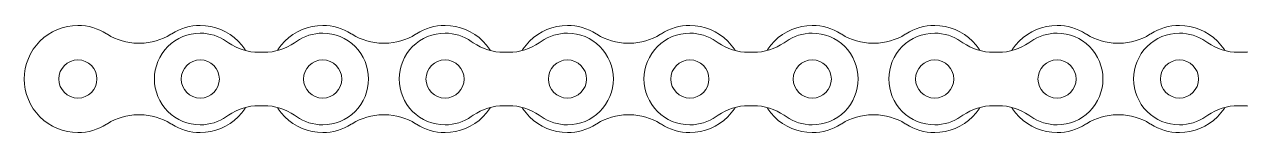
# Model space of a CAD drawing. Header units: millimetres. Extents: x 1246 to 16959, y -13818 to -1371.
# Drawn here: x 13494.4 to 13620.7, y -1505.6 to -1494.4 of the extents above; entities that cross this region are included whole.
import ezdxf

# ---------------------------------------------------------------- set-up
doc = ezdxf.new("R2010")
doc.units = ezdxf.units.MM
doc.header["$LTSCALE"] = 50
doc.layers.add('pio-Roller Chain - Linear', color=7, linetype='Continuous', lineweight=5)

msp = doc.modelspace()

# ---------------------------------------------------------------- wipeouts: each hides what was drawn before it
at = {"color": 255, "linetype": 'Continuous', "lineweight": 5, "transparency": 33554687}
for points in [[(13494.44, -1500), (13494.55, -1498.92), (13494.87, -1497.87), (13495.38, -1496.91), (13496.07, -1496.07), (13496.91, -1495.38), (13497.87, -1494.87), (13498.92, -1494.55), (13500, -1494.44), (13500.39, -1494.46), (13500.78, -1494.5), (13501.16, -1494.57), (13501.54, -1494.66), (13501.91, -1494.78), (13502.28, -1494.93), (13502.63, -1495.1), (13502.96, -1495.3), (13503.06, -1495.36), (13503.42, -1495.57), (13503.8, -1495.76), (13504.19, -1495.91), (13504.58, -1496.04), (13504.99, -1496.15), (13505.4, -1496.22), (13505.82, -1496.26), (13506.24, -1496.28), (13506.35, -1496.28), (13506.46, -1496.28), (13506.88, -1496.26), (13507.3, -1496.22), (13507.71, -1496.15), (13508.12, -1496.04), (13508.51, -1495.91), (13508.9, -1495.76), (13509.28, -1495.57), (13509.64, -1495.36), (13509.74, -1495.3), (13510.07, -1495.1), (13510.42, -1494.93), (13510.79, -1494.78), (13511.16, -1494.66), (13511.54, -1494.57), (13511.92, -1494.5), (13512.31, -1494.46), (13512.7, -1494.44), (13513.78, -1494.55), (13514.83, -1494.87), (13515.79, -1495.38), (13516.63, -1496.07), (13517.32, -1496.91), (13517.83, -1497.87), (13518.15, -1498.92), (13518.26, -1500), (13518.15, -1501.08), (13517.83, -1502.13), (13517.32, -1503.09), (13516.63, -1503.93), (13515.79, -1504.62), (13514.83, -1505.13), (13513.78, -1505.45), (13512.7, -1505.56), (13512.31, -1505.54), (13511.92, -1505.5), (13511.54, -1505.43), (13511.16, -1505.34), (13510.79, -1505.22), (13510.42, -1505.07), (13510.07, -1504.9), (13509.74, -1504.7), (13509.64, -1504.64), (13509.28, -1504.43), (13508.9, -1504.24), (13508.51, -1504.09), (13508.12, -1503.96), (13507.71, -1503.85), (13507.3, -1503.78), (13506.88, -1503.74), (13506.46, -1503.72), (13506.35, -1503.72), (13506.24, -1503.72), (13505.82, -1503.74), (13505.4, -1503.78), (13504.99, -1503.85), (13504.58, -1503.96), (13504.19, -1504.09), (13503.8, -1504.24), (13503.42, -1504.43), (13503.06, -1504.64), (13502.96, -1504.7), (13502.63, -1504.9), (13502.28, -1505.07), (13501.91, -1505.22), (13501.54, -1505.34), (13501.16, -1505.43), (13500.78, -1505.5), (13500.39, -1505.54), (13500, -1505.56), (13498.92, -1505.45), (13497.87, -1505.13), (13496.91, -1504.62), (13496.07, -1503.93), (13495.38, -1503.09), (13494.87, -1502.13), (13494.55, -1501.08)], [(13519.84, -1500), (13519.95, -1498.92), (13520.27, -1497.87), (13520.78, -1496.91), (13521.47, -1496.07), (13522.31, -1495.38), (13523.27, -1494.87), (13524.32, -1494.55), (13525.4, -1494.44), (13525.79, -1494.46), (13526.18, -1494.5), (13526.56, -1494.57), (13526.94, -1494.66), (13527.31, -1494.78), (13527.68, -1494.93), (13528.03, -1495.1), (13528.36, -1495.3), (13528.46, -1495.36), (13528.82, -1495.57), (13529.2, -1495.76), (13529.59, -1495.91), (13529.98, -1496.04), (13530.39, -1496.15), (13530.8, -1496.22), (13531.22, -1496.26), (13531.64, -1496.28), (13531.75, -1496.28), (13531.86, -1496.28), (13532.28, -1496.26), (13532.7, -1496.22), (13533.11, -1496.15), (13533.52, -1496.04), (13533.91, -1495.91), (13534.3, -1495.76), (13534.68, -1495.57), (13535.04, -1495.36), (13535.14, -1495.3), (13535.47, -1495.1), (13535.82, -1494.93), (13536.19, -1494.78), (13536.56, -1494.66), (13536.94, -1494.57), (13537.32, -1494.5), (13537.71, -1494.46), (13538.1, -1494.44), (13539.18, -1494.55), (13540.23, -1494.87), (13541.19, -1495.38), (13542.03, -1496.07), (13542.72, -1496.91), (13543.23, -1497.87), (13543.55, -1498.92), (13543.66, -1500), (13543.55, -1501.08), (13543.23, -1502.13), (13542.72, -1503.09), (13542.03, -1503.93), (13541.19, -1504.62), (13540.23, -1505.13), (13539.18, -1505.45), (13538.1, -1505.56), (13537.71, -1505.54), (13537.32, -1505.5), (13536.94, -1505.43), (13536.56, -1505.34), (13536.19, -1505.22), (13535.82, -1505.07), (13535.47, -1504.9), (13535.14, -1504.7), (13535.04, -1504.64), (13534.68, -1504.43), (13534.3, -1504.24), (13533.91, -1504.09), (13533.52, -1503.96), (13533.11, -1503.85), (13532.7, -1503.78), (13532.28, -1503.74), (13531.86, -1503.72), (13531.75, -1503.72), (13531.64, -1503.72), (13531.22, -1503.74), (13530.8, -1503.78), (13530.39, -1503.85), (13529.98, -1503.96), (13529.59, -1504.09), (13529.2, -1504.24), (13528.82, -1504.43), (13528.46, -1504.64), (13528.36, -1504.7), (13528.03, -1504.9), (13527.68, -1505.07), (13527.31, -1505.22), (13526.94, -1505.34), (13526.56, -1505.43), (13526.18, -1505.5), (13525.79, -1505.54), (13525.4, -1505.56), (13524.32, -1505.45), (13523.27, -1505.13), (13522.31, -1504.62), (13521.47, -1503.93), (13520.78, -1503.09), (13520.27, -1502.13), (13519.95, -1501.08)], [(13545.24, -1500), (13545.35, -1498.92), (13545.67, -1497.87), (13546.18, -1496.91), (13546.87, -1496.07), (13547.71, -1495.38), (13548.67, -1494.87), (13549.72, -1494.55), (13550.8, -1494.44), (13551.19, -1494.46), (13551.58, -1494.5), (13551.96, -1494.57), (13552.34, -1494.66), (13552.71, -1494.78), (13553.08, -1494.93), (13553.43, -1495.1), (13553.76, -1495.3), (13553.86, -1495.36), (13554.22, -1495.57), (13554.6, -1495.76), (13554.99, -1495.91), (13555.38, -1496.04), (13555.79, -1496.15), (13556.2, -1496.22), (13556.62, -1496.26), (13557.04, -1496.28), (13557.15, -1496.28), (13557.26, -1496.28), (13557.68, -1496.26), (13558.1, -1496.22), (13558.51, -1496.15), (13558.92, -1496.04), (13559.31, -1495.91), (13559.7, -1495.76), (13560.08, -1495.57), (13560.44, -1495.36), (13560.54, -1495.3), (13560.87, -1495.1), (13561.22, -1494.93), (13561.59, -1494.78), (13561.96, -1494.66), (13562.34, -1494.57), (13562.72, -1494.5), (13563.11, -1494.46), (13563.5, -1494.44), (13564.58, -1494.55), (13565.63, -1494.87), (13566.59, -1495.38), (13567.43, -1496.07), (13568.12, -1496.91), (13568.63, -1497.87), (13568.95, -1498.92), (13569.06, -1500), (13568.95, -1501.08), (13568.63, -1502.13), (13568.12, -1503.09), (13567.43, -1503.93), (13566.59, -1504.62), (13565.63, -1505.13), (13564.58, -1505.45), (13563.5, -1505.56), (13563.11, -1505.54), (13562.72, -1505.5), (13562.34, -1505.43), (13561.96, -1505.34), (13561.59, -1505.22), (13561.22, -1505.07), (13560.87, -1504.9), (13560.54, -1504.7), (13560.44, -1504.64), (13560.08, -1504.43), (13559.7, -1504.24), (13559.31, -1504.09), (13558.92, -1503.96), (13558.51, -1503.85), (13558.1, -1503.78), (13557.68, -1503.74), (13557.26, -1503.72), (13557.15, -1503.72), (13557.04, -1503.72), (13556.62, -1503.74), (13556.2, -1503.78), (13555.79, -1503.85), (13555.38, -1503.96), (13554.99, -1504.09), (13554.6, -1504.24), (13554.22, -1504.43), (13553.86, -1504.64), (13553.76, -1504.7), (13553.43, -1504.9), (13553.08, -1505.07), (13552.71, -1505.22), (13552.34, -1505.34), (13551.96, -1505.43), (13551.58, -1505.5), (13551.19, -1505.54), (13550.8, -1505.56), (13549.72, -1505.45), (13548.67, -1505.13), (13547.71, -1504.62), (13546.87, -1503.93), (13546.18, -1503.09), (13545.67, -1502.13), (13545.35, -1501.08)], [(13570.64, -1500), (13570.75, -1498.92), (13571.07, -1497.87), (13571.58, -1496.91), (13572.27, -1496.07), (13573.11, -1495.38), (13574.07, -1494.87), (13575.12, -1494.55), (13576.2, -1494.44), (13576.59, -1494.46), (13576.98, -1494.5), (13577.36, -1494.57), (13577.74, -1494.66), (13578.11, -1494.78), (13578.48, -1494.93), (13578.83, -1495.1), (13579.16, -1495.3), (13579.26, -1495.36), (13579.62, -1495.57), (13580, -1495.76), (13580.39, -1495.91), (13580.78, -1496.04), (13581.19, -1496.15), (13581.6, -1496.22), (13582.02, -1496.26), (13582.44, -1496.28), (13582.55, -1496.28), (13582.66, -1496.28), (13583.08, -1496.26), (13583.5, -1496.22), (13583.91, -1496.15), (13584.32, -1496.04), (13584.71, -1495.91), (13585.1, -1495.76), (13585.48, -1495.57), (13585.84, -1495.36), (13585.94, -1495.3), (13586.27, -1495.1), (13586.62, -1494.93), (13586.99, -1494.78), (13587.36, -1494.66), (13587.74, -1494.57), (13588.12, -1494.5), (13588.51, -1494.46), (13588.9, -1494.44), (13589.98, -1494.55), (13591.03, -1494.87), (13591.99, -1495.38), (13592.83, -1496.07), (13593.52, -1496.91), (13594.03, -1497.87), (13594.35, -1498.92), (13594.46, -1500), (13594.35, -1501.08), (13594.03, -1502.13), (13593.52, -1503.09), (13592.83, -1503.93), (13591.99, -1504.62), (13591.03, -1505.13), (13589.98, -1505.45), (13588.9, -1505.56), (13588.51, -1505.54), (13588.12, -1505.5), (13587.74, -1505.43), (13587.36, -1505.34), (13586.99, -1505.22), (13586.62, -1505.07), (13586.27, -1504.9), (13585.94, -1504.7), (13585.84, -1504.64), (13585.48, -1504.43), (13585.1, -1504.24), (13584.71, -1504.09), (13584.32, -1503.96), (13583.91, -1503.85), (13583.5, -1503.78), (13583.08, -1503.74), (13582.66, -1503.72), (13582.55, -1503.72), (13582.44, -1503.72), (13582.02, -1503.74), (13581.6, -1503.78), (13581.19, -1503.85), (13580.78, -1503.96), (13580.39, -1504.09), (13580, -1504.24), (13579.62, -1504.43), (13579.26, -1504.64), (13579.16, -1504.7), (13578.83, -1504.9), (13578.48, -1505.07), (13578.11, -1505.22), (13577.74, -1505.34), (13577.36, -1505.43), (13576.98, -1505.5), (13576.59, -1505.54), (13576.2, -1505.56), (13575.12, -1505.45), (13574.07, -1505.13), (13573.11, -1504.62), (13572.27, -1503.93), (13571.58, -1503.09), (13571.07, -1502.13), (13570.75, -1501.08)], [(13596.04, -1500), (13596.15, -1498.92), (13596.47, -1497.87), (13596.98, -1496.91), (13597.67, -1496.07), (13598.51, -1495.38), (13599.47, -1494.87), (13600.52, -1494.55), (13601.6, -1494.44), (13601.99, -1494.46), (13602.38, -1494.5), (13602.76, -1494.57), (13603.14, -1494.66), (13603.51, -1494.78), (13603.88, -1494.93), (13604.23, -1495.1), (13604.56, -1495.3), (13604.66, -1495.36), (13605.02, -1495.57), (13605.4, -1495.76), (13605.79, -1495.91), (13606.18, -1496.04), (13606.59, -1496.15), (13607, -1496.22), (13607.42, -1496.26), (13607.84, -1496.28), (13607.95, -1496.28), (13608.06, -1496.28), (13608.48, -1496.26), (13608.9, -1496.22), (13609.31, -1496.15), (13609.72, -1496.04), (13610.11, -1495.91), (13610.5, -1495.76), (13610.88, -1495.57), (13611.24, -1495.36), (13611.34, -1495.3), (13611.67, -1495.1), (13612.02, -1494.93), (13612.39, -1494.78), (13612.76, -1494.66), (13613.14, -1494.57), (13613.52, -1494.5), (13613.91, -1494.46), (13614.3, -1494.44), (13615.38, -1494.55), (13616.43, -1494.87), (13617.39, -1495.38), (13618.23, -1496.07), (13618.92, -1496.91), (13619.43, -1497.87), (13619.75, -1498.92), (13619.86, -1500), (13619.75, -1501.08), (13619.43, -1502.13), (13618.92, -1503.09), (13618.23, -1503.93), (13617.39, -1504.62), (13616.43, -1505.13), (13615.38, -1505.45), (13614.3, -1505.56), (13613.91, -1505.54), (13613.52, -1505.5), (13613.14, -1505.43), (13612.76, -1505.34), (13612.39, -1505.22), (13612.02, -1505.07), (13611.67, -1504.9), (13611.34, -1504.7), (13611.24, -1504.64), (13610.88, -1504.43), (13610.5, -1504.24), (13610.11, -1504.09), (13609.72, -1503.96), (13609.31, -1503.85), (13608.9, -1503.78), (13608.48, -1503.74), (13608.06, -1503.72), (13607.95, -1503.72), (13607.84, -1503.72), (13607.42, -1503.74), (13607, -1503.78), (13606.59, -1503.85), (13606.18, -1503.96), (13605.79, -1504.09), (13605.4, -1504.24), (13605.02, -1504.43), (13604.66, -1504.64), (13604.56, -1504.7), (13604.23, -1504.9), (13603.88, -1505.07), (13603.51, -1505.22), (13603.14, -1505.34), (13602.76, -1505.43), (13602.38, -1505.5), (13601.99, -1505.54), (13601.6, -1505.56), (13600.52, -1505.45), (13599.47, -1505.13), (13598.51, -1504.62), (13597.67, -1503.93), (13596.98, -1503.09), (13596.47, -1502.13), (13596.15, -1501.08)]]:
    msp.add_wipeout(points, dxfattribs=at).dxf.layer = 'pio-Roller Chain - Linear'

# ---------------------------------------------------------------- next in the draw order: linework, layer by layer
at = {"layer": 'pio-Roller Chain - Linear', "color": 7, "linetype": 'Continuous', "lineweight": 5, "transparency": 33554687, "flags": 128}
for points in [[(13494.44, -1500, -0.414214), (13500, -1494.44, -0.141569), (13502.96, -1495.3), (13503.06, -1495.36, 0.141569), (13506.24, -1496.28), (13506.46, -1496.28, 0.141569), (13509.64, -1495.36), (13509.74, -1495.3, -0.141569), (13512.7, -1494.44, -0.414214), (13518.26, -1500, -0.414214), (13512.7, -1505.56, -0.141569), (13509.74, -1504.7), (13509.64, -1504.64, 0.141569), (13506.46, -1503.72), (13506.24, -1503.72, 0.141569), (13503.06, -1504.64), (13502.96, -1504.7, -0.141569), (13500, -1505.56, -0.414214)], [(13519.84, -1500, -0.414214), (13525.4, -1494.44, -0.141569), (13528.36, -1495.3), (13528.46, -1495.36, 0.141569), (13531.64, -1496.28), (13531.86, -1496.28, 0.141569), (13535.04, -1495.36), (13535.14, -1495.3, -0.141569), (13538.1, -1494.44, -0.414214), (13543.66, -1500, -0.414214), (13538.1, -1505.56, -0.141569), (13535.14, -1504.7), (13535.04, -1504.64, 0.141569), (13531.86, -1503.72), (13531.64, -1503.72, 0.141569), (13528.46, -1504.64), (13528.36, -1504.7, -0.141569), (13525.4, -1505.56, -0.414214)], [(13545.24, -1500, -0.414214), (13550.8, -1494.44, -0.141569), (13553.76, -1495.3), (13553.86, -1495.36, 0.141569), (13557.04, -1496.28), (13557.26, -1496.28, 0.141569), (13560.44, -1495.36), (13560.54, -1495.3, -0.141569), (13563.5, -1494.44, -0.414214), (13569.06, -1500, -0.414214), (13563.5, -1505.56, -0.141569), (13560.54, -1504.7), (13560.44, -1504.64, 0.141569), (13557.26, -1503.72), (13557.04, -1503.72, 0.141569), (13553.86, -1504.64), (13553.76, -1504.7, -0.141569), (13550.8, -1505.56, -0.414214)], [(13570.64, -1500, -0.414214), (13576.2, -1494.44, -0.141569), (13579.16, -1495.3), (13579.26, -1495.36, 0.141569), (13582.44, -1496.28), (13582.66, -1496.28, 0.141569), (13585.84, -1495.36), (13585.94, -1495.3, -0.141569), (13588.9, -1494.44, -0.414214), (13594.46, -1500, -0.414214), (13588.9, -1505.56, -0.141569), (13585.94, -1504.7), (13585.84, -1504.64, 0.141569), (13582.66, -1503.72), (13582.44, -1503.72, 0.141569), (13579.26, -1504.64), (13579.16, -1504.7, -0.141569), (13576.2, -1505.56, -0.414214)], [(13596.04, -1500, -0.414214), (13601.6, -1494.44, -0.141569), (13604.56, -1495.3), (13604.66, -1495.36, 0.141569), (13607.84, -1496.28), (13608.06, -1496.28, 0.141569), (13611.24, -1495.36), (13611.34, -1495.3, -0.141569), (13614.3, -1494.44, -0.414214), (13619.86, -1500, -0.414214), (13614.3, -1505.56, -0.141569), (13611.34, -1504.7), (13611.24, -1504.64, 0.141569), (13608.06, -1503.72), (13607.84, -1503.72, 0.141569), (13604.66, -1504.64), (13604.56, -1504.7, -0.141569), (13601.6, -1505.56, -0.414214)]]:
    msp.add_lwpolyline(points, format="xyb", close=True, dxfattribs=at)

# ---------------------------------------------------------------- next in the draw order: wipeouts: each hides what was drawn before it
at = {"color": 255, "linetype": 'Continuous', "lineweight": 5, "transparency": 33554687}
for points in [[(13507.94, -1500), (13508.03, -1499.07), (13508.3, -1498.18), (13508.74, -1497.35), (13509.33, -1496.63), (13510.05, -1496.04), (13510.88, -1495.6), (13511.77, -1495.33), (13512.7, -1495.24), (13513.06, -1495.25), (13513.42, -1495.29), (13513.78, -1495.36), (13514.13, -1495.46), (13514.47, -1495.58), (13514.8, -1495.72), (13515.12, -1495.9), (13515.42, -1496.09), (13515.63, -1496.23), (13515.98, -1496.46), (13516.35, -1496.66), (13516.74, -1496.83), (13517.14, -1496.98), (13517.54, -1497.09), (13517.96, -1497.17), (13518.38, -1497.21), (13518.8, -1497.23), (13519.05, -1497.23), (13519.3, -1497.23), (13519.72, -1497.21), (13520.14, -1497.17), (13520.56, -1497.09), (13520.96, -1496.98), (13521.36, -1496.83), (13521.75, -1496.66), (13522.12, -1496.46), (13522.47, -1496.23), (13522.68, -1496.09), (13522.98, -1495.9), (13523.3, -1495.72), (13523.63, -1495.58), (13523.97, -1495.46), (13524.32, -1495.36), (13524.68, -1495.29), (13525.04, -1495.25), (13525.4, -1495.24), (13526.33, -1495.33), (13527.22, -1495.6), (13528.05, -1496.04), (13528.77, -1496.63), (13529.36, -1497.35), (13529.8, -1498.18), (13530.07, -1499.07), (13530.16, -1500), (13530.07, -1500.93), (13529.8, -1501.82), (13529.36, -1502.65), (13528.77, -1503.37), (13528.05, -1503.96), (13527.22, -1504.4), (13526.33, -1504.67), (13525.4, -1504.76), (13525.04, -1504.75), (13524.68, -1504.71), (13524.32, -1504.64), (13523.97, -1504.54), (13523.63, -1504.42), (13523.3, -1504.28), (13522.98, -1504.1), (13522.68, -1503.91), (13522.47, -1503.77), (13522.12, -1503.54), (13521.75, -1503.34), (13521.36, -1503.17), (13520.96, -1503.02), (13520.56, -1502.91), (13520.14, -1502.83), (13519.72, -1502.79), (13519.3, -1502.77), (13519.05, -1502.77), (13518.8, -1502.77), (13518.38, -1502.79), (13517.96, -1502.83), (13517.54, -1502.91), (13517.14, -1503.02), (13516.74, -1503.17), (13516.35, -1503.34), (13515.98, -1503.54), (13515.63, -1503.77), (13515.42, -1503.91), (13515.12, -1504.1), (13514.8, -1504.28), (13514.47, -1504.42), (13514.13, -1504.54), (13513.78, -1504.64), (13513.42, -1504.71), (13513.06, -1504.75), (13512.7, -1504.76), (13511.77, -1504.67), (13510.88, -1504.4), (13510.05, -1503.96), (13509.33, -1503.37), (13508.74, -1502.65), (13508.3, -1501.82), (13508.03, -1500.93)], [(13533.34, -1500), (13533.43, -1499.07), (13533.7, -1498.18), (13534.14, -1497.35), (13534.73, -1496.63), (13535.45, -1496.04), (13536.28, -1495.6), (13537.17, -1495.33), (13538.1, -1495.24), (13538.46, -1495.25), (13538.82, -1495.29), (13539.18, -1495.36), (13539.53, -1495.46), (13539.87, -1495.58), (13540.2, -1495.72), (13540.52, -1495.9), (13540.82, -1496.09), (13541.03, -1496.23), (13541.38, -1496.46), (13541.75, -1496.66), (13542.14, -1496.83), (13542.54, -1496.98), (13542.94, -1497.09), (13543.36, -1497.17), (13543.78, -1497.21), (13544.2, -1497.23), (13544.45, -1497.23), (13544.7, -1497.23), (13545.12, -1497.21), (13545.54, -1497.17), (13545.96, -1497.09), (13546.36, -1496.98), (13546.76, -1496.83), (13547.15, -1496.66), (13547.52, -1496.46), (13547.87, -1496.23), (13548.08, -1496.09), (13548.38, -1495.9), (13548.7, -1495.72), (13549.03, -1495.58), (13549.37, -1495.46), (13549.72, -1495.36), (13550.08, -1495.29), (13550.44, -1495.25), (13550.8, -1495.24), (13551.73, -1495.33), (13552.62, -1495.6), (13553.45, -1496.04), (13554.17, -1496.63), (13554.76, -1497.35), (13555.2, -1498.18), (13555.47, -1499.07), (13555.56, -1500), (13555.47, -1500.93), (13555.2, -1501.82), (13554.76, -1502.65), (13554.17, -1503.37), (13553.45, -1503.96), (13552.62, -1504.4), (13551.73, -1504.67), (13550.8, -1504.76), (13550.44, -1504.75), (13550.08, -1504.71), (13549.72, -1504.64), (13549.37, -1504.54), (13549.03, -1504.42), (13548.7, -1504.28), (13548.38, -1504.1), (13548.08, -1503.91), (13547.87, -1503.77), (13547.52, -1503.54), (13547.15, -1503.34), (13546.76, -1503.17), (13546.36, -1503.02), (13545.96, -1502.91), (13545.54, -1502.83), (13545.12, -1502.79), (13544.7, -1502.77), (13544.45, -1502.77), (13544.2, -1502.77), (13543.78, -1502.79), (13543.36, -1502.83), (13542.94, -1502.91), (13542.54, -1503.02), (13542.14, -1503.17), (13541.75, -1503.34), (13541.38, -1503.54), (13541.03, -1503.77), (13540.82, -1503.91), (13540.52, -1504.1), (13540.2, -1504.28), (13539.87, -1504.42), (13539.53, -1504.54), (13539.18, -1504.64), (13538.82, -1504.71), (13538.46, -1504.75), (13538.1, -1504.76), (13537.17, -1504.67), (13536.28, -1504.4), (13535.45, -1503.96), (13534.73, -1503.37), (13534.14, -1502.65), (13533.7, -1501.82), (13533.43, -1500.93)], [(13558.74, -1500), (13558.83, -1499.07), (13559.1, -1498.18), (13559.54, -1497.35), (13560.13, -1496.63), (13560.85, -1496.04), (13561.68, -1495.6), (13562.57, -1495.33), (13563.5, -1495.24), (13563.86, -1495.25), (13564.22, -1495.29), (13564.58, -1495.36), (13564.93, -1495.46), (13565.27, -1495.58), (13565.6, -1495.72), (13565.92, -1495.9), (13566.22, -1496.09), (13566.43, -1496.23), (13566.78, -1496.46), (13567.15, -1496.66), (13567.54, -1496.83), (13567.94, -1496.98), (13568.34, -1497.09), (13568.76, -1497.17), (13569.18, -1497.21), (13569.6, -1497.23), (13569.85, -1497.23), (13570.1, -1497.23), (13570.52, -1497.21), (13570.94, -1497.17), (13571.36, -1497.09), (13571.76, -1496.98), (13572.16, -1496.83), (13572.55, -1496.66), (13572.92, -1496.46), (13573.27, -1496.23), (13573.48, -1496.09), (13573.78, -1495.9), (13574.1, -1495.72), (13574.43, -1495.58), (13574.77, -1495.46), (13575.12, -1495.36), (13575.48, -1495.29), (13575.84, -1495.25), (13576.2, -1495.24), (13577.13, -1495.33), (13578.02, -1495.6), (13578.85, -1496.04), (13579.57, -1496.63), (13580.16, -1497.35), (13580.6, -1498.18), (13580.87, -1499.07), (13580.96, -1500), (13580.87, -1500.93), (13580.6, -1501.82), (13580.16, -1502.65), (13579.57, -1503.37), (13578.85, -1503.96), (13578.02, -1504.4), (13577.13, -1504.67), (13576.2, -1504.76), (13575.84, -1504.75), (13575.48, -1504.71), (13575.12, -1504.64), (13574.77, -1504.54), (13574.43, -1504.42), (13574.1, -1504.28), (13573.78, -1504.1), (13573.48, -1503.91), (13573.27, -1503.77), (13572.92, -1503.54), (13572.55, -1503.34), (13572.16, -1503.17), (13571.76, -1503.02), (13571.36, -1502.91), (13570.94, -1502.83), (13570.52, -1502.79), (13570.1, -1502.77), (13569.85, -1502.77), (13569.6, -1502.77), (13569.18, -1502.79), (13568.76, -1502.83), (13568.34, -1502.91), (13567.94, -1503.02), (13567.54, -1503.17), (13567.15, -1503.34), (13566.78, -1503.54), (13566.43, -1503.77), (13566.22, -1503.91), (13565.92, -1504.1), (13565.6, -1504.28), (13565.27, -1504.42), (13564.93, -1504.54), (13564.58, -1504.64), (13564.22, -1504.71), (13563.86, -1504.75), (13563.5, -1504.76), (13562.57, -1504.67), (13561.68, -1504.4), (13560.85, -1503.96), (13560.13, -1503.37), (13559.54, -1502.65), (13559.1, -1501.82), (13558.83, -1500.93)], [(13584.14, -1500), (13584.23, -1499.07), (13584.5, -1498.18), (13584.94, -1497.35), (13585.53, -1496.63), (13586.25, -1496.04), (13587.08, -1495.6), (13587.97, -1495.33), (13588.9, -1495.24), (13589.26, -1495.25), (13589.62, -1495.29), (13589.98, -1495.36), (13590.33, -1495.46), (13590.67, -1495.58), (13591, -1495.72), (13591.32, -1495.9), (13591.62, -1496.09), (13591.83, -1496.23), (13592.18, -1496.46), (13592.55, -1496.66), (13592.94, -1496.83), (13593.34, -1496.98), (13593.74, -1497.09), (13594.16, -1497.17), (13594.58, -1497.21), (13595, -1497.23), (13595.25, -1497.23), (13595.5, -1497.23), (13595.92, -1497.21), (13596.34, -1497.17), (13596.76, -1497.09), (13597.16, -1496.98), (13597.56, -1496.83), (13597.95, -1496.66), (13598.32, -1496.46), (13598.67, -1496.23), (13598.88, -1496.09), (13599.18, -1495.9), (13599.5, -1495.72), (13599.83, -1495.58), (13600.17, -1495.46), (13600.52, -1495.36), (13600.88, -1495.29), (13601.24, -1495.25), (13601.6, -1495.24), (13602.53, -1495.33), (13603.42, -1495.6), (13604.25, -1496.04), (13604.97, -1496.63), (13605.56, -1497.35), (13606, -1498.18), (13606.27, -1499.07), (13606.36, -1500), (13606.27, -1500.93), (13606, -1501.82), (13605.56, -1502.65), (13604.97, -1503.37), (13604.25, -1503.96), (13603.42, -1504.4), (13602.53, -1504.67), (13601.6, -1504.76), (13601.24, -1504.75), (13600.88, -1504.71), (13600.52, -1504.64), (13600.17, -1504.54), (13599.83, -1504.42), (13599.5, -1504.28), (13599.18, -1504.1), (13598.88, -1503.91), (13598.67, -1503.77), (13598.32, -1503.54), (13597.95, -1503.34), (13597.56, -1503.17), (13597.16, -1503.02), (13596.76, -1502.91), (13596.34, -1502.83), (13595.92, -1502.79), (13595.5, -1502.77), (13595.25, -1502.77), (13595, -1502.77), (13594.58, -1502.79), (13594.16, -1502.83), (13593.74, -1502.91), (13593.34, -1503.02), (13592.94, -1503.17), (13592.55, -1503.34), (13592.18, -1503.54), (13591.83, -1503.77), (13591.62, -1503.91), (13591.32, -1504.1), (13591, -1504.28), (13590.67, -1504.42), (13590.33, -1504.54), (13589.98, -1504.64), (13589.62, -1504.71), (13589.26, -1504.75), (13588.9, -1504.76), (13587.97, -1504.67), (13587.08, -1504.4), (13586.25, -1503.96), (13585.53, -1503.37), (13584.94, -1502.65), (13584.5, -1501.82), (13584.23, -1500.93)], [(13609.54, -1500), (13609.63, -1499.07), (13609.9, -1498.18), (13610.34, -1497.35), (13610.93, -1496.63), (13611.65, -1496.04), (13612.48, -1495.6), (13613.37, -1495.33), (13614.3, -1495.24), (13614.66, -1495.25), (13615.02, -1495.29), (13615.38, -1495.36), (13615.73, -1495.46), (13616.07, -1495.58), (13616.4, -1495.72), (13616.72, -1495.9), (13617.02, -1496.09), (13617.23, -1496.23), (13617.58, -1496.46), (13617.95, -1496.66), (13618.34, -1496.83), (13618.74, -1496.98), (13619.14, -1497.09), (13619.56, -1497.17), (13619.98, -1497.21), (13620.4, -1497.23), (13620.65, -1497.23), (13620.9, -1497.23), (13621.32, -1497.21), (13621.74, -1497.17), (13622.16, -1497.09), (13622.56, -1496.98), (13622.96, -1496.83), (13623.35, -1496.66), (13623.72, -1496.46), (13624.07, -1496.23), (13624.28, -1496.09), (13624.58, -1495.9), (13624.9, -1495.72), (13625.23, -1495.58), (13625.57, -1495.46), (13625.92, -1495.36), (13626.28, -1495.29), (13626.64, -1495.25), (13627, -1495.24), (13627.93, -1495.33), (13628.82, -1495.6), (13629.65, -1496.04), (13630.37, -1496.63), (13630.96, -1497.35), (13631.4, -1498.18), (13631.67, -1499.07), (13631.76, -1500), (13631.67, -1500.93), (13631.4, -1501.82), (13630.96, -1502.65), (13630.37, -1503.37), (13629.65, -1503.96), (13628.82, -1504.4), (13627.93, -1504.67), (13627, -1504.76), (13626.64, -1504.75), (13626.28, -1504.71), (13625.92, -1504.64), (13625.57, -1504.54), (13625.23, -1504.42), (13624.9, -1504.28), (13624.58, -1504.1), (13624.28, -1503.91), (13624.07, -1503.77), (13623.72, -1503.54), (13623.35, -1503.34), (13622.96, -1503.17), (13622.56, -1503.02), (13622.16, -1502.91), (13621.74, -1502.83), (13621.32, -1502.79), (13620.9, -1502.77), (13620.65, -1502.77), (13620.4, -1502.77), (13619.98, -1502.79), (13619.56, -1502.83), (13619.14, -1502.91), (13618.74, -1503.02), (13618.34, -1503.17), (13617.95, -1503.34), (13617.58, -1503.54), (13617.23, -1503.77), (13617.02, -1503.91), (13616.72, -1504.1), (13616.4, -1504.28), (13616.07, -1504.42), (13615.73, -1504.54), (13615.38, -1504.64), (13615.02, -1504.71), (13614.66, -1504.75), (13614.3, -1504.76), (13613.37, -1504.67), (13612.48, -1504.4), (13611.65, -1503.96), (13610.93, -1503.37), (13610.34, -1502.65), (13609.9, -1501.82), (13609.63, -1500.93)], [(13501.98, -1500), (13501.97, -1500.19), (13501.94, -1500.39), (13501.9, -1500.58), (13501.83, -1500.76), (13501.75, -1500.93), (13501.65, -1501.1), (13501.53, -1501.26), (13501.4, -1501.4), (13501.26, -1501.53), (13501.1, -1501.65), (13500.93, -1501.75), (13500.76, -1501.83), (13500.58, -1501.9), (13500.39, -1501.94), (13500.19, -1501.97), (13500, -1501.98), (13499.81, -1501.97), (13499.61, -1501.94), (13499.42, -1501.9), (13499.24, -1501.83), (13499.07, -1501.75), (13498.9, -1501.65), (13498.74, -1501.53), (13498.6, -1501.4), (13498.47, -1501.26), (13498.35, -1501.1), (13498.25, -1500.93), (13498.17, -1500.76), (13498.1, -1500.58), (13498.06, -1500.39), (13498.03, -1500.19), (13498.02, -1500), (13498.03, -1499.81), (13498.06, -1499.61), (13498.1, -1499.42), (13498.17, -1499.24), (13498.25, -1499.07), (13498.35, -1498.9), (13498.47, -1498.74), (13498.6, -1498.6), (13498.74, -1498.47), (13498.9, -1498.35), (13499.07, -1498.25), (13499.24, -1498.17), (13499.42, -1498.1), (13499.61, -1498.06), (13499.81, -1498.03), (13500, -1498.02), (13500.19, -1498.03), (13500.39, -1498.06), (13500.58, -1498.1), (13500.76, -1498.17), (13500.93, -1498.25), (13501.1, -1498.35), (13501.26, -1498.47), (13501.4, -1498.6), (13501.53, -1498.74), (13501.65, -1498.9), (13501.75, -1499.07), (13501.83, -1499.24), (13501.9, -1499.42), (13501.94, -1499.61), (13501.97, -1499.81)]]:
    msp.add_wipeout(points, dxfattribs=at).dxf.layer = 'pio-Roller Chain - Linear'

# ---------------------------------------------------------------- next in the draw order: linework, layer by layer
at = {"layer": 'pio-Roller Chain - Linear', "color": 7, "linetype": 'Continuous', "lineweight": 5, "transparency": 33554687, "flags": 128}
for points in [[(13507.94, -1500, -0.414214), (13512.7, -1495.24, -0.153244), (13515.42, -1496.09), (13515.63, -1496.23, 0.153244), (13518.8, -1497.23), (13519.3, -1497.23, 0.153244), (13522.47, -1496.23), (13522.68, -1496.09, -0.153244), (13525.4, -1495.24, -0.414214), (13530.16, -1500, -0.414214), (13525.4, -1504.76, -0.153244), (13522.68, -1503.91), (13522.47, -1503.77, 0.153244), (13519.3, -1502.77), (13518.8, -1502.77, 0.153244), (13515.63, -1503.77), (13515.42, -1503.91, -0.153244), (13512.7, -1504.76, -0.414214)], [(13533.34, -1500, -0.414214), (13538.1, -1495.24, -0.153244), (13540.82, -1496.09), (13541.03, -1496.23, 0.153244), (13544.2, -1497.23), (13544.7, -1497.23, 0.153244), (13547.87, -1496.23), (13548.08, -1496.09, -0.153244), (13550.8, -1495.24, -0.414214), (13555.56, -1500, -0.414214), (13550.8, -1504.76, -0.153244), (13548.08, -1503.91), (13547.87, -1503.77, 0.153244), (13544.7, -1502.77), (13544.2, -1502.77, 0.153244), (13541.03, -1503.77), (13540.82, -1503.91, -0.153244), (13538.1, -1504.76, -0.414214)], [(13558.74, -1500, -0.414214), (13563.5, -1495.24, -0.153244), (13566.22, -1496.09), (13566.43, -1496.23, 0.153244), (13569.6, -1497.23), (13570.1, -1497.23, 0.153244), (13573.27, -1496.23), (13573.48, -1496.09, -0.153244), (13576.2, -1495.24, -0.414214), (13580.96, -1500, -0.414214), (13576.2, -1504.76, -0.153244), (13573.48, -1503.91), (13573.27, -1503.77, 0.153244), (13570.1, -1502.77), (13569.6, -1502.77, 0.153244), (13566.43, -1503.77), (13566.22, -1503.91, -0.153244), (13563.5, -1504.76, -0.414214)], [(13584.14, -1500, -0.414214), (13588.9, -1495.24, -0.153244), (13591.62, -1496.09), (13591.83, -1496.23, 0.153244), (13595, -1497.23), (13595.5, -1497.23, 0.153244), (13598.67, -1496.23), (13598.88, -1496.09, -0.153244), (13601.6, -1495.24, -0.414214), (13606.36, -1500, -0.414214), (13601.6, -1504.76, -0.153244), (13598.88, -1503.91), (13598.67, -1503.77, 0.153244), (13595.5, -1502.77), (13595, -1502.77, 0.153244), (13591.83, -1503.77), (13591.62, -1503.91, -0.153244), (13588.9, -1504.76, -0.414214)], [(13609.54, -1500, -0.414214), (13614.3, -1495.24, -0.153244), (13617.02, -1496.09), (13617.23, -1496.23, 0.153244), (13620.4, -1497.23), (13620.9, -1497.23, 0.153244), (13624.07, -1496.23), (13624.28, -1496.09, -0.153244), (13627, -1495.24, -0.414214), (13631.76, -1500, -0.414214), (13627, -1504.76, -0.153244), (13624.28, -1503.91), (13624.07, -1503.77, 0.153244), (13620.9, -1502.77), (13620.4, -1502.77, 0.153244), (13617.23, -1503.77), (13617.02, -1503.91, -0.153244), (13614.3, -1504.76, -0.414214)]]:
    msp.add_lwpolyline(points, format="xyb", close=True, dxfattribs=at)
at = {"layer": 'pio-Roller Chain - Linear', "color": 7, "linetype": 'Continuous', "lineweight": 5, "transparency": 33554687}
msp.add_circle((13500, -1500), 1.98, dxfattribs=at)

# ---------------------------------------------------------------- next in the draw order: wipeouts: each hides what was drawn before it
at = {"color": 255, "linetype": 'Continuous', "lineweight": 5, "transparency": 33554687}
for points in [[(13514.68, -1500), (13514.67, -1500.19), (13514.64, -1500.39), (13514.6, -1500.58), (13514.53, -1500.76), (13514.45, -1500.93), (13514.35, -1501.1), (13514.23, -1501.26), (13514.1, -1501.4), (13513.96, -1501.53), (13513.8, -1501.65), (13513.63, -1501.75), (13513.46, -1501.83), (13513.28, -1501.9), (13513.09, -1501.94), (13512.89, -1501.97), (13512.7, -1501.98), (13512.51, -1501.97), (13512.31, -1501.94), (13512.12, -1501.9), (13511.94, -1501.83), (13511.77, -1501.75), (13511.6, -1501.65), (13511.44, -1501.53), (13511.3, -1501.4), (13511.17, -1501.26), (13511.05, -1501.1), (13510.95, -1500.93), (13510.87, -1500.76), (13510.8, -1500.58), (13510.76, -1500.39), (13510.73, -1500.19), (13510.72, -1500), (13510.73, -1499.81), (13510.76, -1499.61), (13510.8, -1499.42), (13510.87, -1499.24), (13510.95, -1499.07), (13511.05, -1498.9), (13511.17, -1498.74), (13511.3, -1498.6), (13511.44, -1498.47), (13511.6, -1498.35), (13511.77, -1498.25), (13511.94, -1498.17), (13512.12, -1498.1), (13512.31, -1498.06), (13512.51, -1498.03), (13512.7, -1498.02), (13512.89, -1498.03), (13513.09, -1498.06), (13513.28, -1498.1), (13513.46, -1498.17), (13513.63, -1498.25), (13513.8, -1498.35), (13513.96, -1498.47), (13514.1, -1498.6), (13514.23, -1498.74), (13514.35, -1498.9), (13514.45, -1499.07), (13514.53, -1499.24), (13514.6, -1499.42), (13514.64, -1499.61), (13514.67, -1499.81)], [(13527.38, -1500), (13527.37, -1500.19), (13527.34, -1500.39), (13527.3, -1500.58), (13527.23, -1500.76), (13527.15, -1500.93), (13527.05, -1501.1), (13526.93, -1501.26), (13526.8, -1501.4), (13526.66, -1501.53), (13526.5, -1501.65), (13526.33, -1501.75), (13526.16, -1501.83), (13525.98, -1501.9), (13525.79, -1501.94), (13525.59, -1501.97), (13525.4, -1501.98), (13525.21, -1501.97), (13525.01, -1501.94), (13524.82, -1501.9), (13524.64, -1501.83), (13524.47, -1501.75), (13524.3, -1501.65), (13524.14, -1501.53), (13524, -1501.4), (13523.87, -1501.26), (13523.75, -1501.1), (13523.65, -1500.93), (13523.57, -1500.76), (13523.5, -1500.58), (13523.46, -1500.39), (13523.43, -1500.19), (13523.42, -1500), (13523.43, -1499.81), (13523.46, -1499.61), (13523.5, -1499.42), (13523.57, -1499.24), (13523.65, -1499.07), (13523.75, -1498.9), (13523.87, -1498.74), (13524, -1498.6), (13524.14, -1498.47), (13524.3, -1498.35), (13524.47, -1498.25), (13524.64, -1498.17), (13524.82, -1498.1), (13525.01, -1498.06), (13525.21, -1498.03), (13525.4, -1498.02), (13525.59, -1498.03), (13525.79, -1498.06), (13525.98, -1498.1), (13526.16, -1498.17), (13526.33, -1498.25), (13526.5, -1498.35), (13526.66, -1498.47), (13526.8, -1498.6), (13526.93, -1498.74), (13527.05, -1498.9), (13527.15, -1499.07), (13527.23, -1499.24), (13527.3, -1499.42), (13527.34, -1499.61), (13527.37, -1499.81)], [(13540.08, -1500), (13540.07, -1500.19), (13540.04, -1500.39), (13540, -1500.58), (13539.93, -1500.76), (13539.85, -1500.93), (13539.75, -1501.1), (13539.63, -1501.26), (13539.5, -1501.4), (13539.36, -1501.53), (13539.2, -1501.65), (13539.03, -1501.75), (13538.86, -1501.83), (13538.68, -1501.9), (13538.49, -1501.94), (13538.29, -1501.97), (13538.1, -1501.98), (13537.91, -1501.97), (13537.71, -1501.94), (13537.52, -1501.9), (13537.34, -1501.83), (13537.17, -1501.75), (13537, -1501.65), (13536.84, -1501.53), (13536.7, -1501.4), (13536.57, -1501.26), (13536.45, -1501.1), (13536.35, -1500.93), (13536.27, -1500.76), (13536.2, -1500.58), (13536.16, -1500.39), (13536.13, -1500.19), (13536.12, -1500), (13536.13, -1499.81), (13536.16, -1499.61), (13536.2, -1499.42), (13536.27, -1499.24), (13536.35, -1499.07), (13536.45, -1498.9), (13536.57, -1498.74), (13536.7, -1498.6), (13536.84, -1498.47), (13537, -1498.35), (13537.17, -1498.25), (13537.34, -1498.17), (13537.52, -1498.1), (13537.71, -1498.06), (13537.91, -1498.03), (13538.1, -1498.02), (13538.29, -1498.03), (13538.49, -1498.06), (13538.68, -1498.1), (13538.86, -1498.17), (13539.03, -1498.25), (13539.2, -1498.35), (13539.36, -1498.47), (13539.5, -1498.6), (13539.63, -1498.74), (13539.75, -1498.9), (13539.85, -1499.07), (13539.93, -1499.24), (13540, -1499.42), (13540.04, -1499.61), (13540.07, -1499.81)], [(13552.78, -1500), (13552.77, -1500.19), (13552.74, -1500.39), (13552.7, -1500.58), (13552.63, -1500.76), (13552.55, -1500.93), (13552.45, -1501.1), (13552.33, -1501.26), (13552.2, -1501.4), (13552.06, -1501.53), (13551.9, -1501.65), (13551.73, -1501.75), (13551.56, -1501.83), (13551.38, -1501.9), (13551.19, -1501.94), (13550.99, -1501.97), (13550.8, -1501.98), (13550.61, -1501.97), (13550.41, -1501.94), (13550.22, -1501.9), (13550.04, -1501.83), (13549.87, -1501.75), (13549.7, -1501.65), (13549.54, -1501.53), (13549.4, -1501.4), (13549.27, -1501.26), (13549.15, -1501.1), (13549.05, -1500.93), (13548.97, -1500.76), (13548.9, -1500.58), (13548.86, -1500.39), (13548.83, -1500.19), (13548.82, -1500), (13548.83, -1499.81), (13548.86, -1499.61), (13548.9, -1499.42), (13548.97, -1499.24), (13549.05, -1499.07), (13549.15, -1498.9), (13549.27, -1498.74), (13549.4, -1498.6), (13549.54, -1498.47), (13549.7, -1498.35), (13549.87, -1498.25), (13550.04, -1498.17), (13550.22, -1498.1), (13550.41, -1498.06), (13550.61, -1498.03), (13550.8, -1498.02), (13550.99, -1498.03), (13551.19, -1498.06), (13551.38, -1498.1), (13551.56, -1498.17), (13551.73, -1498.25), (13551.9, -1498.35), (13552.06, -1498.47), (13552.2, -1498.6), (13552.33, -1498.74), (13552.45, -1498.9), (13552.55, -1499.07), (13552.63, -1499.24), (13552.7, -1499.42), (13552.74, -1499.61), (13552.77, -1499.81)], [(13565.48, -1500), (13565.47, -1500.19), (13565.44, -1500.39), (13565.4, -1500.58), (13565.33, -1500.76), (13565.25, -1500.93), (13565.15, -1501.1), (13565.03, -1501.26), (13564.9, -1501.4), (13564.76, -1501.53), (13564.6, -1501.65), (13564.43, -1501.75), (13564.26, -1501.83), (13564.08, -1501.9), (13563.89, -1501.94), (13563.69, -1501.97), (13563.5, -1501.98), (13563.31, -1501.97), (13563.11, -1501.94), (13562.92, -1501.9), (13562.74, -1501.83), (13562.57, -1501.75), (13562.4, -1501.65), (13562.24, -1501.53), (13562.1, -1501.4), (13561.97, -1501.26), (13561.85, -1501.1), (13561.75, -1500.93), (13561.67, -1500.76), (13561.6, -1500.58), (13561.56, -1500.39), (13561.53, -1500.19), (13561.52, -1500), (13561.53, -1499.81), (13561.56, -1499.61), (13561.6, -1499.42), (13561.67, -1499.24), (13561.75, -1499.07), (13561.85, -1498.9), (13561.97, -1498.74), (13562.1, -1498.6), (13562.24, -1498.47), (13562.4, -1498.35), (13562.57, -1498.25), (13562.74, -1498.17), (13562.92, -1498.1), (13563.11, -1498.06), (13563.31, -1498.03), (13563.5, -1498.02), (13563.69, -1498.03), (13563.89, -1498.06), (13564.08, -1498.1), (13564.26, -1498.17), (13564.43, -1498.25), (13564.6, -1498.35), (13564.76, -1498.47), (13564.9, -1498.6), (13565.03, -1498.74), (13565.15, -1498.9), (13565.25, -1499.07), (13565.33, -1499.24), (13565.4, -1499.42), (13565.44, -1499.61), (13565.47, -1499.81)], [(13578.18, -1500), (13578.17, -1500.19), (13578.14, -1500.39), (13578.1, -1500.58), (13578.03, -1500.76), (13577.95, -1500.93), (13577.85, -1501.1), (13577.73, -1501.26), (13577.6, -1501.4), (13577.46, -1501.53), (13577.3, -1501.65), (13577.13, -1501.75), (13576.96, -1501.83), (13576.78, -1501.9), (13576.59, -1501.94), (13576.39, -1501.97), (13576.2, -1501.98), (13576.01, -1501.97), (13575.81, -1501.94), (13575.62, -1501.9), (13575.44, -1501.83), (13575.27, -1501.75), (13575.1, -1501.65), (13574.94, -1501.53), (13574.8, -1501.4), (13574.67, -1501.26), (13574.55, -1501.1), (13574.45, -1500.93), (13574.37, -1500.76), (13574.3, -1500.58), (13574.26, -1500.39), (13574.23, -1500.19), (13574.22, -1500), (13574.23, -1499.81), (13574.26, -1499.61), (13574.3, -1499.42), (13574.37, -1499.24), (13574.45, -1499.07), (13574.55, -1498.9), (13574.67, -1498.74), (13574.8, -1498.6), (13574.94, -1498.47), (13575.1, -1498.35), (13575.27, -1498.25), (13575.44, -1498.17), (13575.62, -1498.1), (13575.81, -1498.06), (13576.01, -1498.03), (13576.2, -1498.02), (13576.39, -1498.03), (13576.59, -1498.06), (13576.78, -1498.1), (13576.96, -1498.17), (13577.13, -1498.25), (13577.3, -1498.35), (13577.46, -1498.47), (13577.6, -1498.6), (13577.73, -1498.74), (13577.85, -1498.9), (13577.95, -1499.07), (13578.03, -1499.24), (13578.1, -1499.42), (13578.14, -1499.61), (13578.17, -1499.81)], [(13590.88, -1500), (13590.87, -1500.19), (13590.84, -1500.39), (13590.8, -1500.58), (13590.73, -1500.76), (13590.65, -1500.93), (13590.55, -1501.1), (13590.43, -1501.26), (13590.3, -1501.4), (13590.16, -1501.53), (13590, -1501.65), (13589.83, -1501.75), (13589.66, -1501.83), (13589.48, -1501.9), (13589.29, -1501.94), (13589.09, -1501.97), (13588.9, -1501.98), (13588.71, -1501.97), (13588.51, -1501.94), (13588.32, -1501.9), (13588.14, -1501.83), (13587.97, -1501.75), (13587.8, -1501.65), (13587.64, -1501.53), (13587.5, -1501.4), (13587.37, -1501.26), (13587.25, -1501.1), (13587.15, -1500.93), (13587.07, -1500.76), (13587, -1500.58), (13586.96, -1500.39), (13586.93, -1500.19), (13586.92, -1500), (13586.93, -1499.81), (13586.96, -1499.61), (13587, -1499.42), (13587.07, -1499.24), (13587.15, -1499.07), (13587.25, -1498.9), (13587.37, -1498.74), (13587.5, -1498.6), (13587.64, -1498.47), (13587.8, -1498.35), (13587.97, -1498.25), (13588.14, -1498.17), (13588.32, -1498.1), (13588.51, -1498.06), (13588.71, -1498.03), (13588.9, -1498.02), (13589.09, -1498.03), (13589.29, -1498.06), (13589.48, -1498.1), (13589.66, -1498.17), (13589.83, -1498.25), (13590, -1498.35), (13590.16, -1498.47), (13590.3, -1498.6), (13590.43, -1498.74), (13590.55, -1498.9), (13590.65, -1499.07), (13590.73, -1499.24), (13590.8, -1499.42), (13590.84, -1499.61), (13590.87, -1499.81)], [(13603.58, -1500), (13603.57, -1500.19), (13603.54, -1500.39), (13603.5, -1500.58), (13603.43, -1500.76), (13603.35, -1500.93), (13603.25, -1501.1), (13603.13, -1501.26), (13603, -1501.4), (13602.86, -1501.53), (13602.7, -1501.65), (13602.53, -1501.75), (13602.36, -1501.83), (13602.18, -1501.9), (13601.99, -1501.94), (13601.79, -1501.97), (13601.6, -1501.98), (13601.41, -1501.97), (13601.21, -1501.94), (13601.02, -1501.9), (13600.84, -1501.83), (13600.67, -1501.75), (13600.5, -1501.65), (13600.34, -1501.53), (13600.2, -1501.4), (13600.07, -1501.26), (13599.95, -1501.1), (13599.85, -1500.93), (13599.77, -1500.76), (13599.7, -1500.58), (13599.66, -1500.39), (13599.63, -1500.19), (13599.62, -1500), (13599.63, -1499.81), (13599.66, -1499.61), (13599.7, -1499.42), (13599.77, -1499.24), (13599.85, -1499.07), (13599.95, -1498.9), (13600.07, -1498.74), (13600.2, -1498.6), (13600.34, -1498.47), (13600.5, -1498.35), (13600.67, -1498.25), (13600.84, -1498.17), (13601.02, -1498.1), (13601.21, -1498.06), (13601.41, -1498.03), (13601.6, -1498.02), (13601.79, -1498.03), (13601.99, -1498.06), (13602.18, -1498.1), (13602.36, -1498.17), (13602.53, -1498.25), (13602.7, -1498.35), (13602.86, -1498.47), (13603, -1498.6), (13603.13, -1498.74), (13603.25, -1498.9), (13603.35, -1499.07), (13603.43, -1499.24), (13603.5, -1499.42), (13603.54, -1499.61), (13603.57, -1499.81)], [(13616.28, -1500), (13616.27, -1500.19), (13616.24, -1500.39), (13616.2, -1500.58), (13616.13, -1500.76), (13616.05, -1500.93), (13615.95, -1501.1), (13615.83, -1501.26), (13615.7, -1501.4), (13615.56, -1501.53), (13615.4, -1501.65), (13615.23, -1501.75), (13615.06, -1501.83), (13614.88, -1501.9), (13614.69, -1501.94), (13614.49, -1501.97), (13614.3, -1501.98), (13614.11, -1501.97), (13613.91, -1501.94), (13613.72, -1501.9), (13613.54, -1501.83), (13613.37, -1501.75), (13613.2, -1501.65), (13613.04, -1501.53), (13612.9, -1501.4), (13612.77, -1501.26), (13612.65, -1501.1), (13612.55, -1500.93), (13612.47, -1500.76), (13612.4, -1500.58), (13612.36, -1500.39), (13612.33, -1500.19), (13612.32, -1500), (13612.33, -1499.81), (13612.36, -1499.61), (13612.4, -1499.42), (13612.47, -1499.24), (13612.55, -1499.07), (13612.65, -1498.9), (13612.77, -1498.74), (13612.9, -1498.6), (13613.04, -1498.47), (13613.2, -1498.35), (13613.37, -1498.25), (13613.54, -1498.17), (13613.72, -1498.1), (13613.91, -1498.06), (13614.11, -1498.03), (13614.3, -1498.02), (13614.49, -1498.03), (13614.69, -1498.06), (13614.88, -1498.1), (13615.06, -1498.17), (13615.23, -1498.25), (13615.4, -1498.35), (13615.56, -1498.47), (13615.7, -1498.6), (13615.83, -1498.74), (13615.95, -1498.9), (13616.05, -1499.07), (13616.13, -1499.24), (13616.2, -1499.42), (13616.24, -1499.61), (13616.27, -1499.81)]]:
    msp.add_wipeout(points, dxfattribs=at).dxf.layer = 'pio-Roller Chain - Linear'

# ---------------------------------------------------------------- next in the draw order: linework, layer by layer
at = {"layer": 'pio-Roller Chain - Linear', "color": 7, "linetype": 'Continuous', "lineweight": 5, "transparency": 33554687}
for centre in [(13512.7, -1500), (13525.4, -1500), (13538.1, -1500), (13550.8, -1500), (13563.5, -1500), (13576.2, -1500), (13588.9, -1500), (13601.6, -1500), (13614.3, -1500)]:
    msp.add_circle(centre, 1.98, dxfattribs=at)

doc.saveas('drawing.dxf')
